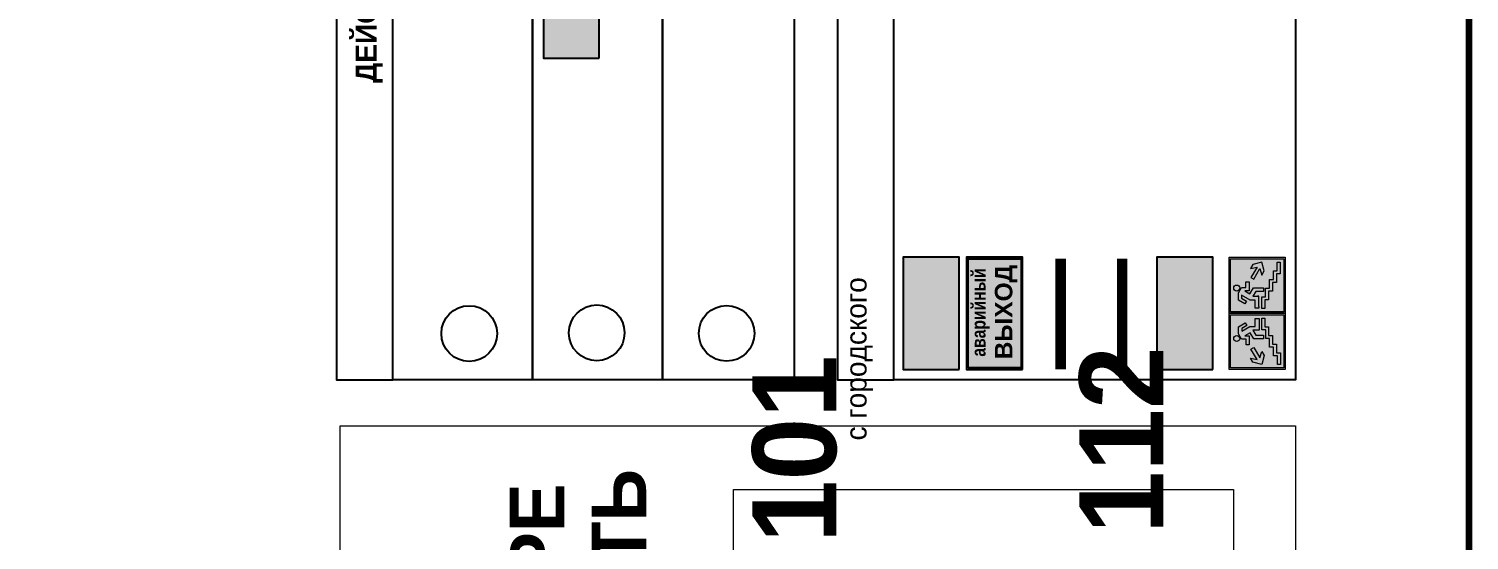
# Model space of a CAD drawing. Header units: millimetres. Extents: x 13114 to 67229, y 22859 to 38520.
# Drawn here: x 25043.7 to 25249.7, y 26068.9 to 26141.9 of the extents above; entities that cross this region are included whole.
import ezdxf

# ---------------------------------------------------------------- set-up
doc = ezdxf.new("R2010")
doc.units = ezdxf.units.MM
doc.linetypes.add('GOST2.303 4', pattern=[7, 5, -2, 0])
doc.layers.add('План_Штампы', color=7, linetype='Continuous')
doc.styles.add('обычный', font='arial.ttf')

# ---------------------------------------------------------------- blocks, each defined once
blk = doc.blocks.new('A$C32E8229D')
at = {"true_color": 0xffffff}
blk.add_hatch(color=7, dxfattribs=at).paths.add_polyline_path([(0, 0), (0, -8), (16, -8), (16, 0)])
h = blk.add_hatch(color=126)
h.paths.add_polyline_path([(0.2, -0.2), (15.8, -0.2), (15.8, -7.8), (0.2, -7.8)])
h.paths.add_polyline_path([(13.49, -2.05), (12.08, -2.05), (11.37, -2.63, 0.162397), (11.29, -2.84), (11.29, -3.63), (10.35, -3.63), (10.35, -4.05), (11.68, -4.05), (11.68, -3.48), (12.26, -4.28), (11.29, -5.1), (11.29, -6.78), (11.85, -6.78), (11.85, -5.44), (12.8, -4.64), (12.8, -5.94), (14.46, -5.94), (14.46, -5.39), (13.45, -5.39), (13.45, -3.97), (12.46, -2.59), (13.15, -2.59), (13.69, -3.34), (14.18, -3)], flags=16)
h.paths.add_polyline_path([(10.74, -1.82, 1), (11.8, -1.82, 1)], flags=16)
h.paths.add_polyline_path([(9.39, -3.59), (5.99, -3.59), (6.56, -3.03), (5.91, -3.03), (5.1, -3.83), (5.91, -4.64), (6.56, -4.64), (5.99, -4.09), (9.39, -4.09)], flags=16)
h.paths.add_polyline_path([(4.29, -1.08), (1.72, -1.08), (1.72, -6.6), (4.29, -6.6)], flags=16)
at = {"color": 126}
blk.add_lwpolyline([(16, -8), (0, -8), (0, 0), (16, 0)], close=True, dxfattribs=at)
blk = doc.blocks.new('A$C41C009D9')
at = {"true_color": 0xffffff}
blk.add_hatch(color=7, dxfattribs=at).paths.add_polyline_path([(0, 8), (-16, 8), (-16, 0), (0, 0)])
h = blk.add_hatch(color=126)
h.dxf.hatch_style = 1
h.paths.add_polyline_path([(-15.8, 7.8), (-15.8, 0.2), (-0.2, 0.2), (-0.2, 7.8)])
at = {"color": 126}
for points in [[(-16, 0), (0, 0), (0, 8), (-16, 8)], [(-16, 0), (0, 0), (0, 8), (-16, 8)], [(-15.8, 7.8), (-0.2, 7.8), (-0.2, 0.2), (-15.8, 0.2)]]:
    blk.add_lwpolyline(points, close=True, dxfattribs=at)
at = {"color": 7, "true_color": 0xffffff, "insert": (-15.8, 7.3), "char_height": 2.5, "width": 15.5999, "attachment_point": 1, "style": 'обычный'}
blk.add_mtext('\\pi1.6133;{\\fArial|b1|i0|c204|p34;\\H0.8x;\\W0.8;аварийный\\H1.25x;\\W1;\\P\\pi1.2327;ВЫХОД}', dxfattribs=at)
blk = doc.blocks.new('A$C7B4425F7')
at = {"true_color": 0xffffff}
blk.add_hatch(color=7, dxfattribs=at).paths.add_polyline_path([(0, 0), (-16, 0), (-16, -8), (0, -8)])
h = blk.add_hatch(color=126)
h.paths.add_polyline_path([(-0.2, -0.2), (-15.8, -0.2), (-15.8, -7.8), (-0.2, -7.8)])
h.paths.add_polyline_path([(-11.76, -2.03), (-11.76, -3.66), (-11.17, -3.66, -0.568275), (-11.17, -6.18), (-12.58, -6.18), (-12.58, -2.03)], flags=16)
h.paths.add_polyline_path([(-13.33, -4.12, -0.495768), (-13.59, -6.18), (-15.03, -6.18), (-15.03, -2.03), (-13.59, -2.03, -0.487973)], flags=16)
h.paths.add_polyline_path([(-10.25, -2.03), (-9.48, -2.03), (-9.48, -6.18), (-10.25, -6.18)], flags=16)
h.paths.add_polyline_path([(-13.84, -3.69), (-14.24, -3.69), (-14.24, -3.03), (-13.9, -3.03, -0.692621)], flags=0)
h.paths.add_polyline_path([(-9.15, -2.03), (-8.4, -2.03), (-8.04, -3.07), (-7.68, -2.03), (-6.93, -2.03), (-7.64, -4.1), (-6.93, -6.18), (-7.68, -6.18), (-8.04, -5.14), (-8.4, -6.18), (-9.15, -6.18), (-8.44, -4.1)], flags=16)
h.paths.add_polyline_path([(-11.76, -4.46), (-11.42, -4.46, -0.692621), (-11.36, -5.12), (-11.76, -5.12)], flags=0)
h.paths.add_polyline_path([(-13.9, -5.2), (-14.24, -5.2), (-14.24, -4.55), (-13.84, -4.55, -0.708038)], flags=0)
edge = h.paths.add_edge_path(flags=16)
edge.add_ellipse((-5.51, -4.08), major_axis=(0, 2.05), ratio=0.586184, start_angle=0, end_angle=360)
edge = h.paths.add_edge_path(flags=0)
edge.add_ellipse((-5.51, -4.08), major_axis=(0, 1.14), ratio=0.454828, start_angle=0, end_angle=360)
h.paths.add_polyline_path([(-4.13, -4.96, 0.377264), (-3.48, -4.52, 0.0555), (-3.16, -2.03), (-1.66, -2.03), (-1.66, -4.96), (-0.96, -4.96), (-0.96, -7.01), (-1.75, -7.01), (-1.75, -6.18), (-3.3, -6.18), (-3.3, -7.02), (-4.13, -7.02)], flags=16)
h.paths.add_polyline_path([(-2.73, -2.91), (-2.28, -2.91), (-2.28, -4.96), (-3.05, -4.96, 0.079136)], flags=0)
at = {"color": 126}
blk.add_lwpolyline([(-16, -8), (0, -8), (0, 0), (-16, 0)], close=True, dxfattribs=at)
blk = doc.blocks.new('вниз 3')
at = {"lineweight": 0, "true_color": 0xffffff}
h = blk.add_hatch(color=7, dxfattribs=at)
h.dxf.hatch_style = 1
h.paths.add_polyline_path([(40997.5, -4475.69), (40997.25, -4475.28), (40995.76, -4476.15), (40995.97, -4475.23), (40995.39, -4475.56), (40995.05, -4476.83), (40996.33, -4477.17), (40996.91, -4476.83), (40996, -4476.55)], flags=0)
h.paths.add_polyline_path([(40999.81, -4473.95), (41000.22, -4473.95), (41000.64, -4474.67), (41001.03, -4474.43), (41000.46, -4473.49), (41000.42, -4473.49), (40999.43, -4473.49), (40998.68, -4473.92), (40998.68, -4474.57), (40997.88, -4474.57), (40997.88, -4475), (40999.14, -4475), (40999.14, -4474.43), (40999.14, -4474.38), (40999.59, -4475.15), (40998.72, -4475.67), (40998.72, -4477.06), (40999.24, -4477.06), (40999.24, -4475.96), (40999.95, -4475.56), (40999.95, -4476.43), (41001.61, -4476.43), (41001.61, -4475.88), (41000.47, -4475.88), (41000.47, -4475.12)], flags=0)
h.paths.add_polyline_path([(40999.2, -4473.24, 1), (40998.35, -4473.24, 1)], flags=0)
h.paths.add_polyline_path([(41000.46, -4477.26), (41001.69, -4477.26), (41001.69, -4476.84), (41000.03, -4476.84), (41000.03, -4477.39), (40998.78, -4477.39), (40998.78, -4477.95), (40997.53, -4477.95), (40997.53, -4478.5), (40996.29, -4478.5), (40996.29, -4479.06), (40995.05, -4479.06), (40995.05, -4479.48), (40995.29, -4479.48), (40996.72, -4479.48), (40996.72, -4478.92), (40997.97, -4478.92), (40997.97, -4478.36), (40999.2, -4478.36), (40999.2, -4477.81), (41000.46, -4477.81)], flags=0)
h.paths.add_polyline_path([(41002.37, -4472.17), (40994.37, -4472.17), (40994.37, -4480.17), (41002.37, -4480.17)])
h.paths.add_polyline_path([(41002.16, -4479.96), (40994.57, -4479.96), (40994.57, -4472.37), (41002.16, -4472.37)], flags=16)
h.paths.add_polyline_path([(41001.61, -4475.88), (41001.61, -4476.43), (40999.95, -4476.43), (40999.95, -4475.56), (40999.24, -4475.96), (40999.24, -4477.06), (40998.72, -4477.06), (40998.72, -4475.67), (40999.59, -4475.15), (40999.14, -4474.38), (40999.14, -4474.43), (40999.14, -4475), (40997.88, -4475), (40997.88, -4474.57), (40998.68, -4474.57), (40998.68, -4473.92), (40999.43, -4473.49), (41000.42, -4473.49), (41000.46, -4473.49), (41001.03, -4474.43), (41000.64, -4474.67), (41000.22, -4473.95), (40999.81, -4473.95), (41000.47, -4475.12), (41000.47, -4475.88)], flags=0)
h.paths.add_polyline_path([(41001.69, -4476.84), (41001.69, -4477.26), (41000.46, -4477.26), (41000.46, -4477.81), (40999.2, -4477.81), (40999.2, -4478.36), (40997.97, -4478.36), (40997.97, -4478.92), (40996.72, -4478.92), (40996.72, -4479.48), (40995.05, -4479.48), (40995.05, -4479.06), (40996.29, -4479.06), (40996.29, -4478.5), (40997.53, -4478.5), (40997.53, -4477.95), (40998.78, -4477.95), (40998.78, -4477.39), (41000.03, -4477.39), (41000.03, -4476.84)], flags=0)
h.paths.add_polyline_path([(40998.35, -4473.24, -1), (40999.2, -4473.24, -1)], flags=0)
h.paths.add_polyline_path([(40997.5, -4475.69), (40996, -4476.55), (40996.91, -4476.83), (40996.33, -4477.17), (40995.05, -4476.83), (40995.39, -4475.56), (40995.97, -4475.23), (40995.76, -4476.15), (40997.25, -4475.28)], flags=0)
at = {"lineweight": 0}
h = blk.add_hatch(color=126, dxfattribs=at)
h.dxf.hatch_style = 1
h.paths.add_polyline_path([(41002.16, -4472.37), (40994.57, -4472.37), (40994.57, -4479.96), (41002.16, -4479.96)])
h.paths.add_polyline_path([(40995.97, -4475.23), (40995.76, -4476.15), (40997.25, -4475.28), (40997.5, -4475.69), (40996, -4476.55), (40996.91, -4476.83), (40996.33, -4477.17), (40995.05, -4476.83), (40995.39, -4475.56)], flags=16)
h.paths.add_polyline_path([(40997.88, -4474.57), (40998.68, -4474.57), (40998.68, -4473.92), (40999.43, -4473.49), (41000.42, -4473.49), (41000.46, -4473.49), (41001.03, -4474.43), (41000.64, -4474.67), (41000.22, -4473.95), (40999.81, -4473.95), (41000.47, -4475.12), (41000.47, -4475.88), (41001.61, -4475.88), (41001.61, -4476.43), (40999.95, -4476.43), (40999.95, -4475.56), (40999.24, -4475.96), (40999.24, -4477.06), (40998.72, -4477.06), (40998.72, -4475.67), (40999.59, -4475.15), (40999.14, -4474.38), (40999.14, -4474.43), (40999.14, -4475), (40997.88, -4475)], flags=16)
h.paths.add_polyline_path([(40998.35, -4473.24, -1), (40999.2, -4473.24, -1)], flags=16)
h.paths.add_polyline_path([(40997.53, -4477.95), (40998.78, -4477.95), (40998.78, -4477.39), (41000.03, -4477.39), (41000.03, -4476.84), (41001.69, -4476.84), (41001.69, -4477.26), (41000.46, -4477.26), (41000.46, -4477.81), (40999.2, -4477.81), (40999.2, -4478.36), (40997.97, -4478.36), (40997.97, -4478.92), (40996.72, -4478.92), (40996.72, -4479.48), (40995.05, -4479.48), (40995.05, -4479.06), (40996.29, -4479.06), (40996.29, -4478.5), (40997.53, -4478.5)], flags=16)
at = {"lineweight": 0, "true_color": 0xffffff}
h = blk.add_hatch(color=7, dxfattribs=at)
h.dxf.hatch_style = 1
h.paths.add_polyline_path([(40999.2, -4473.24, 1), (40998.35, -4473.24, 1)])
h.paths.add_polyline_path([(40999.81, -4473.95), (41000.22, -4473.95), (41000.64, -4474.67), (41001.03, -4474.43), (41000.46, -4473.49), (41000.42, -4473.49), (40999.43, -4473.49), (40998.68, -4473.92), (40998.68, -4474.57), (40997.88, -4474.57), (40997.88, -4475), (40999.14, -4475), (40999.14, -4474.43), (40999.14, -4474.38), (40999.59, -4475.15), (40998.72, -4475.67), (40998.72, -4477.06), (40999.24, -4477.06), (40999.24, -4475.96), (40999.95, -4475.56), (40999.95, -4476.43), (41001.61, -4476.43), (41001.61, -4475.88), (41000.47, -4475.88), (41000.47, -4475.12)])
h.paths.add_polyline_path([(40999.2, -4477.81), (41000.46, -4477.81), (41000.46, -4477.26), (41001.69, -4477.26), (41001.69, -4476.84), (41000.03, -4476.84), (41000.03, -4477.39), (40998.78, -4477.39), (40998.78, -4477.95), (40997.53, -4477.95), (40997.53, -4478.5), (40996.29, -4478.5), (40996.29, -4479.06), (40995.05, -4479.06), (40995.05, -4479.48), (40995.29, -4479.48), (40996.72, -4479.48), (40996.72, -4478.92), (40997.97, -4478.92), (40997.97, -4478.36), (40999.2, -4478.36)])
h.paths.add_polyline_path([(40997.5, -4475.69), (40997.25, -4475.28), (40995.76, -4476.15), (40995.97, -4475.23), (40995.39, -4475.56), (40995.05, -4476.83), (40996.33, -4477.17), (40996.91, -4476.83), (40996, -4476.55)])
at = {"color": 126, "lineweight": 0}
for points in [[(40994.37, -4472.17), (41002.37, -4472.17), (41002.37, -4480.17), (40994.37, -4480.17)], [(40994.57, -4472.37), (41002.16, -4472.37), (41002.16, -4479.96), (40994.57, -4479.96)]]:
    blk.add_lwpolyline(points, close=True, dxfattribs=at)
for points in [[(40999.14, -4474.43), (40999.14, -4475), (40997.88, -4475), (40997.88, -4474.57), (40998.68, -4474.57), (40998.68, -4473.92), (40999.43, -4473.49), (41000.42, -4473.49), (41000.46, -4473.49), (41001.03, -4474.43), (41000.64, -4474.67), (41000.22, -4473.95), (40999.81, -4473.95), (41000.47, -4475.12), (41000.47, -4475.88), (41001.61, -4475.88), (41001.61, -4476.43), (40999.95, -4476.43), (40999.95, -4475.56), (40999.24, -4475.96), (40999.24, -4477.06), (40998.72, -4477.06), (40998.72, -4475.67), (40999.59, -4475.15), (40999.14, -4474.38), (40999.14, -4474.43)], [(40995.05, -4476.83), (40995.39, -4475.56), (40995.97, -4475.23), (40995.76, -4476.15), (40997.25, -4475.28), (40997.5, -4475.69), (40996, -4476.55), (40996.91, -4476.83), (40996.33, -4477.17), (40995.05, -4476.83)], [(40995.29, -4479.48), (40995.05, -4479.48), (40995.05, -4479.06), (40996.29, -4479.06), (40996.29, -4478.5), (40997.53, -4478.5), (40997.53, -4477.95), (40998.78, -4477.95), (40998.78, -4477.39), (41000.03, -4477.39), (41000.03, -4476.84), (41001.69, -4476.84), (41001.69, -4477.26), (41000.46, -4477.26), (41000.46, -4477.81), (40999.2, -4477.81), (40999.2, -4478.36), (40997.97, -4478.36), (40997.97, -4478.92), (40996.72, -4478.92), (40996.72, -4479.48), (40995.05, -4479.48)]]:
    blk.add_lwpolyline(points, dxfattribs=at)
blk.add_circle((40998.77, -4473.24), 0.426, dxfattribs=at)
blk = doc.blocks.new('вниз')
at = {"lineweight": 0, "true_color": 0xffffff}
h = blk.add_hatch(color=7, dxfattribs=at)
h.dxf.hatch_style = 1
h.paths.add_polyline_path([(40994.51, -4472.22), (40986.51, -4472.22), (40986.51, -4480.22), (40994.51, -4480.22)])
h.paths.add_polyline_path([(40994.31, -4472.42), (40994.31, -4480.01), (40986.71, -4480.01), (40986.71, -4472.42)], flags=16)
h.paths.add_polyline_path([(40988.43, -4473.53), (40989.43, -4473.53), (40990.19, -4473.96), (40990.19, -4474.6), (40991, -4474.6), (40991, -4475.06), (40989.73, -4475.06), (40989.73, -4474.46), (40989.3, -4475.18), (40990.17, -4475.7), (40990.17, -4477.11), (40989.63, -4477.11), (40989.63, -4476.01), (40988.94, -4475.59), (40988.94, -4476.46), (40988.94, -4476.46), (40987.47, -4476.46), (40987.26, -4476.46), (40987.26, -4475.92), (40988.4, -4475.92), (40988.4, -4475.2), (40989.1, -4473.99), (40988.66, -4473.99), (40988.24, -4474.7), (40987.86, -4474.47), (40988.41, -4473.56)], flags=0)
h.paths.add_polyline_path([(40990.55, -4473.29, -1), (40989.69, -4473.29, -1)], flags=0)
h.paths.add_polyline_path([(40988.85, -4476.89), (40988.85, -4477.43), (40990.1, -4477.43), (40990.1, -4477.99), (40991.34, -4477.99), (40991.34, -4478.54), (40992.59, -4478.54), (40992.59, -4479.09), (40993.83, -4479.09), (40993.83, -4479.52), (40992.17, -4479.52), (40992.17, -4478.97), (40990.91, -4478.97), (40990.91, -4478.41), (40989.68, -4478.41), (40989.68, -4477.86), (40988.43, -4477.86), (40988.43, -4477.31), (40987.6, -4477.31), (40987.18, -4477.31), (40987.18, -4476.89)], flags=0)
h.paths.add_polyline_path([(40991.61, -4475.33), (40993.12, -4476.2), (40992.9, -4475.27), (40993.48, -4475.6), (40993.83, -4476.88), (40992.56, -4477.22), (40991.97, -4476.88), (40992.9, -4476.61), (40991.38, -4475.74), (40991.58, -4475.39)], flags=0)
h.paths.add_polyline_path([(40990.19, -4473.96), (40989.43, -4473.53), (40988.43, -4473.53), (40988.41, -4473.56), (40987.86, -4474.47), (40988.24, -4474.7), (40988.66, -4473.99), (40989.1, -4473.99), (40988.4, -4475.2), (40988.4, -4475.92), (40987.26, -4475.92), (40987.26, -4476.46), (40987.47, -4476.46), (40988.94, -4476.46), (40988.94, -4476.27), (40988.94, -4475.59), (40989.63, -4476.01), (40989.63, -4477.11), (40990.17, -4477.11), (40990.17, -4475.7), (40989.3, -4475.18), (40989.73, -4474.46), (40989.73, -4475.06), (40991, -4475.06), (40991, -4474.6), (40990.19, -4474.6)], flags=0)
h.paths.add_polyline_path([(40990.55, -4473.29, 1), (40989.69, -4473.29, 1)], flags=0)
h.paths.add_polyline_path([(40991.61, -4475.33), (40991.58, -4475.39), (40991.38, -4475.74), (40992.9, -4476.61), (40991.97, -4476.88), (40992.56, -4477.22), (40993.83, -4476.88), (40993.48, -4475.6), (40992.9, -4475.27), (40993.12, -4476.2)], flags=0)
h.paths.add_polyline_path([(40990.1, -4477.43), (40988.85, -4477.43), (40988.85, -4476.89), (40987.18, -4476.89), (40987.18, -4477.31), (40987.6, -4477.31), (40988.43, -4477.31), (40988.43, -4477.86), (40989.68, -4477.86), (40989.68, -4478.41), (40990.91, -4478.41), (40990.91, -4478.97), (40992.17, -4478.97), (40992.17, -4479.52), (40993.83, -4479.52), (40993.83, -4479.09), (40992.59, -4479.09), (40992.59, -4478.54), (40991.34, -4478.54), (40991.34, -4477.99), (40990.1, -4477.99)], flags=0)
at = {"lineweight": 0}
h = blk.add_hatch(color=126, dxfattribs=at)
h.dxf.hatch_style = 1
h.paths.add_polyline_path([(40994.31, -4472.42), (40986.71, -4472.42), (40986.71, -4480.01), (40994.31, -4480.01)])
h.paths.add_polyline_path([(40988.43, -4473.53), (40989.43, -4473.53), (40990.19, -4473.96), (40990.19, -4474.6), (40991, -4474.6), (40991, -4475.06), (40989.73, -4475.06), (40989.73, -4474.46), (40989.3, -4475.18), (40990.17, -4475.7), (40990.17, -4477.11), (40989.63, -4477.11), (40989.63, -4476.01), (40988.94, -4475.59), (40988.94, -4476.46), (40988.94, -4476.46), (40987.47, -4476.46), (40987.26, -4476.46), (40987.26, -4475.92), (40988.4, -4475.92), (40988.4, -4475.2), (40989.1, -4473.99), (40988.66, -4473.99), (40988.24, -4474.7), (40987.86, -4474.47), (40988.41, -4473.56)], flags=16)
h.paths.add_polyline_path([(40990.55, -4473.29, -1), (40989.69, -4473.29, -1)], flags=16)
h.paths.add_polyline_path([(40988.85, -4476.89), (40988.85, -4477.43), (40990.1, -4477.43), (40990.1, -4477.99), (40991.34, -4477.99), (40991.34, -4478.54), (40992.59, -4478.54), (40992.59, -4479.09), (40993.83, -4479.09), (40993.83, -4479.52), (40992.17, -4479.52), (40992.17, -4478.97), (40990.91, -4478.97), (40990.91, -4478.41), (40989.68, -4478.41), (40989.68, -4477.86), (40988.43, -4477.86), (40988.43, -4477.31), (40987.6, -4477.31), (40987.18, -4477.31), (40987.18, -4476.89)], flags=16)
h.paths.add_polyline_path([(40991.61, -4475.33), (40993.12, -4476.2), (40992.9, -4475.27), (40993.48, -4475.6), (40993.83, -4476.88), (40992.56, -4477.22), (40991.97, -4476.88), (40992.9, -4476.61), (40991.38, -4475.74), (40991.58, -4475.39)], flags=16)
at = {"lineweight": 0, "true_color": 0xffffff}
h = blk.add_hatch(color=7, dxfattribs=at)
h.dxf.hatch_style = 1
h.paths.add_polyline_path([(40989.73, -4474.46), (40989.73, -4475.06), (40991, -4475.06), (40991, -4474.6), (40990.19, -4474.6), (40990.19, -4473.96), (40989.43, -4473.53), (40988.43, -4473.53), (40988.41, -4473.56), (40987.86, -4474.47), (40988.24, -4474.7), (40988.66, -4473.99), (40989.1, -4473.99), (40988.4, -4475.2), (40988.4, -4475.92), (40987.26, -4475.92), (40987.26, -4476.46), (40987.47, -4476.46), (40988.94, -4476.46), (40988.94, -4475.59), (40989.63, -4476.01), (40989.63, -4477.11), (40990.17, -4477.11), (40990.17, -4475.7), (40989.3, -4475.18)])
h.paths.add_polyline_path([(40989.69, -4473.29, 1), (40990.55, -4473.29, 1)])
h.paths.add_polyline_path([(40991.61, -4475.33), (40991.58, -4475.39), (40991.38, -4475.74), (40992.9, -4476.61), (40991.97, -4476.88), (40992.56, -4477.22), (40993.83, -4476.88), (40993.48, -4475.6), (40992.9, -4475.27), (40993.12, -4476.2)])
h.paths.add_polyline_path([(40990.1, -4477.43), (40988.85, -4477.43), (40988.85, -4476.89), (40987.18, -4476.89), (40987.18, -4477.31), (40987.6, -4477.31), (40988.43, -4477.31), (40988.43, -4477.86), (40989.68, -4477.86), (40989.68, -4478.41), (40990.91, -4478.41), (40990.91, -4478.97), (40992.17, -4478.97), (40992.17, -4479.52), (40993.83, -4479.52), (40993.83, -4479.09), (40992.59, -4479.09), (40992.59, -4478.54), (40991.34, -4478.54), (40991.34, -4477.99), (40990.1, -4477.99)])
at = {"color": 126, "lineweight": 0}
for points in [[(40986.51, -4472.22), (40994.51, -4472.22), (40994.51, -4480.22), (40986.51, -4480.22)], [(40986.71, -4472.42), (40994.31, -4472.42), (40994.31, -4480.01), (40986.71, -4480.01)]]:
    blk.add_lwpolyline(points, close=True, dxfattribs=at)
for points in [[(40987.47, -4476.46), (40987.26, -4476.46), (40987.26, -4475.92), (40988.4, -4475.92), (40988.4, -4475.2), (40989.1, -4473.99), (40988.66, -4473.99), (40988.24, -4474.7), (40987.86, -4474.47), (40988.41, -4473.56), (40988.43, -4473.53), (40989.43, -4473.53), (40990.19, -4473.96), (40990.19, -4474.6), (40991, -4474.6), (40991, -4475.06), (40989.73, -4475.06), (40989.73, -4474.46), (40989.3, -4475.18), (40990.17, -4475.7), (40990.17, -4477.11), (40989.63, -4477.11), (40989.63, -4476.01), (40988.94, -4475.59), (40988.94, -4476.46)], [(40987.6, -4477.31), (40987.18, -4477.31), (40987.18, -4476.89), (40988.85, -4476.89), (40988.85, -4477.43), (40990.1, -4477.43), (40990.1, -4477.99), (40991.34, -4477.99), (40991.34, -4478.54), (40992.59, -4478.54), (40992.59, -4479.09), (40993.83, -4479.09), (40993.83, -4479.52), (40992.17, -4479.52), (40992.17, -4478.97), (40990.91, -4478.97), (40990.91, -4478.41), (40989.68, -4478.41), (40989.68, -4477.86), (40988.43, -4477.86), (40988.43, -4477.31), (40987.6, -4477.31)], [(40987.47, -4476.46), (40988.94, -4476.46), (40988.94, -4476.27)], [(40991.58, -4475.39), (40991.38, -4475.74), (40992.9, -4476.61), (40991.97, -4476.88), (40992.56, -4477.22), (40993.83, -4476.88), (40993.48, -4475.6), (40992.9, -4475.27), (40993.12, -4476.2), (40991.61, -4475.33), (40991.58, -4475.39)]]:
    blk.add_lwpolyline(points, dxfattribs=at)
blk.add_circle((40990.12, -4473.29), 0.432, dxfattribs=at)

msp = doc.modelspace()

# ---------------------------------------------------------------- linework, layer by layer
at = {"color": 6, "lineweight": 100}
msp.add_lwpolyline([(24649.66, 25855.01), (25249.66, 25855.01), (25249.66, 26250.01), (24649.66, 26250.01)], close=True, dxfattribs=at)
for points in [[(25095.77, 26091.81), (25095.77, 26235.57), (25087.72, 26235.57), (25087.72, 26091.81)], [(25095.77, 26091.81), (25095.77, 26235.57), (25153.17, 26235.57), (25153.17, 26091.81)], [(25167.41, 26091.81), (25167.41, 26235.57), (25159.36, 26235.57), (25159.36, 26091.81)], [(25167.41, 26091.81), (25167.41, 26235.57), (25224.81, 26235.57), (25224.81, 26091.81)]]:
    msp.add_lwpolyline(points, close=True)
for points in [[(25115.76, 26150.22), (25115.76, 26091.81), (25115.76, 26235.57)], [(25134.34, 26150.22), (25134.34, 26091.81), (25134.34, 26235.57)]]:
    msp.add_lwpolyline(points)
at = {"color": 126, "lineweight": 80, "true_color": 0x008754, "const_width": 1.5}
msp.add_lwpolyline([(25191.25, 26109.12), (25191.25, 26093.32)], dxfattribs=at)
at = {"color": 126, "linetype": 'GOST2.303 4', "lineweight": 80, "true_color": 0x008754, "const_width": 1.5}
msp.add_lwpolyline([(25200.05, 26109.12), (25200.05, 26093.32)], dxfattribs=at)
at = {"lineweight": 0}
for points in [[(25088.25, 26025.29), (25088.25, 26085.24), (25224.81, 26085.24), (25224.81, 26025.29)], [(25144.46, 26034.05), (25144.46, 26076.14), (25215.95, 26076.14), (25215.95, 26034.05)]]:
    msp.add_lwpolyline(points, close=True, dxfattribs=at)
for centre in [(25106.69, 26098.43), (25124.92, 26098.53), (25143.49, 26098.46)]:
    msp.add_circle(centre, 3.98)

# ---------------------------------------------------------------- block references
at = {"xscale": -1, "rotation": 90}
msp.add_blockref('A$C32E8229D', (25117.29, 26153.76), dxfattribs=at)
at = {"rotation": 90}
msp.add_blockref('A$C41C009D9', (25185.81, 26109.32), dxfattribs=at)
at = {"color": 126, "true_color": 0x008754, "rotation": 90}
for name, p in [('вниз', (20743.13, -14885.19)), ('вниз', (20743.13, -14885.19)), ('вниз 3', (20743.18, -14901.05))]:
    msp.add_blockref(name, p, dxfattribs=at)
at = {"layer": 'План_Штампы', "rotation": 90}
msp.add_blockref('A$C7B4425F7', (25168.74, 26109.32), dxfattribs=at)
at = {"layer": 'План_Штампы', "color": 126, "true_color": 0x008754, "xscale": -1, "rotation": 90}
msp.add_blockref('A$C32E8229D', (25205, 26109.32), dxfattribs=at)

# ---------------------------------------------------------------- texts
at = {"lineweight": 0, "attachment_point": 5, "rotation": 90, "style": 'обычный'}
for s, insert, char_height, width in [('{\\fProxima Nova Rg|b1|i0|c204|p2;ДЕЙСТВИЯ ПРИ АВАРИИ: СОХРАНЯЙТЕ СПОКОЙСТВИЕ\\H1.6644x; }', (25092.4, 26190.75), 3, 175.1736), ('{\\fProxima Nova Rg|b0|i0|c204|p2;с городского\\fArial Narrow|b0|i0|c204|p34; }', (25162.45, 26094.82), 3, 106.5423), ('{\\fProxima Nova Rg|b1|i0|c204|p2;101}', (25153.24, 26081.93), 12, 80.7779), ('{\\fProxima Nova Rg|b1|i0|c204|p2;112}', (25199.92, 26083.22), 12, 80.7779)]:
    msp.add_mtext(s, dxfattribs=dict(at, insert=insert, char_height=char_height, width=width))
at = {"lineweight": 0, "insert": (25100.79, 26035.53), "char_height": 7.8, "width": 39.4886, "attachment_point": 1, "rotation": 90, "line_spacing_factor": 0.9, "style": 'обычный'}
msp.add_mtext('\\pi8.3308;{\\fProxima Nova Rg|b1|i0|c204|p2;ПРИ \\P\\pi-4.9713;ПОЖАРЕ \\P\\pi-7.5148;ЗВОНИТЬ}', dxfattribs=at)

doc.saveas('drawing.dxf')
